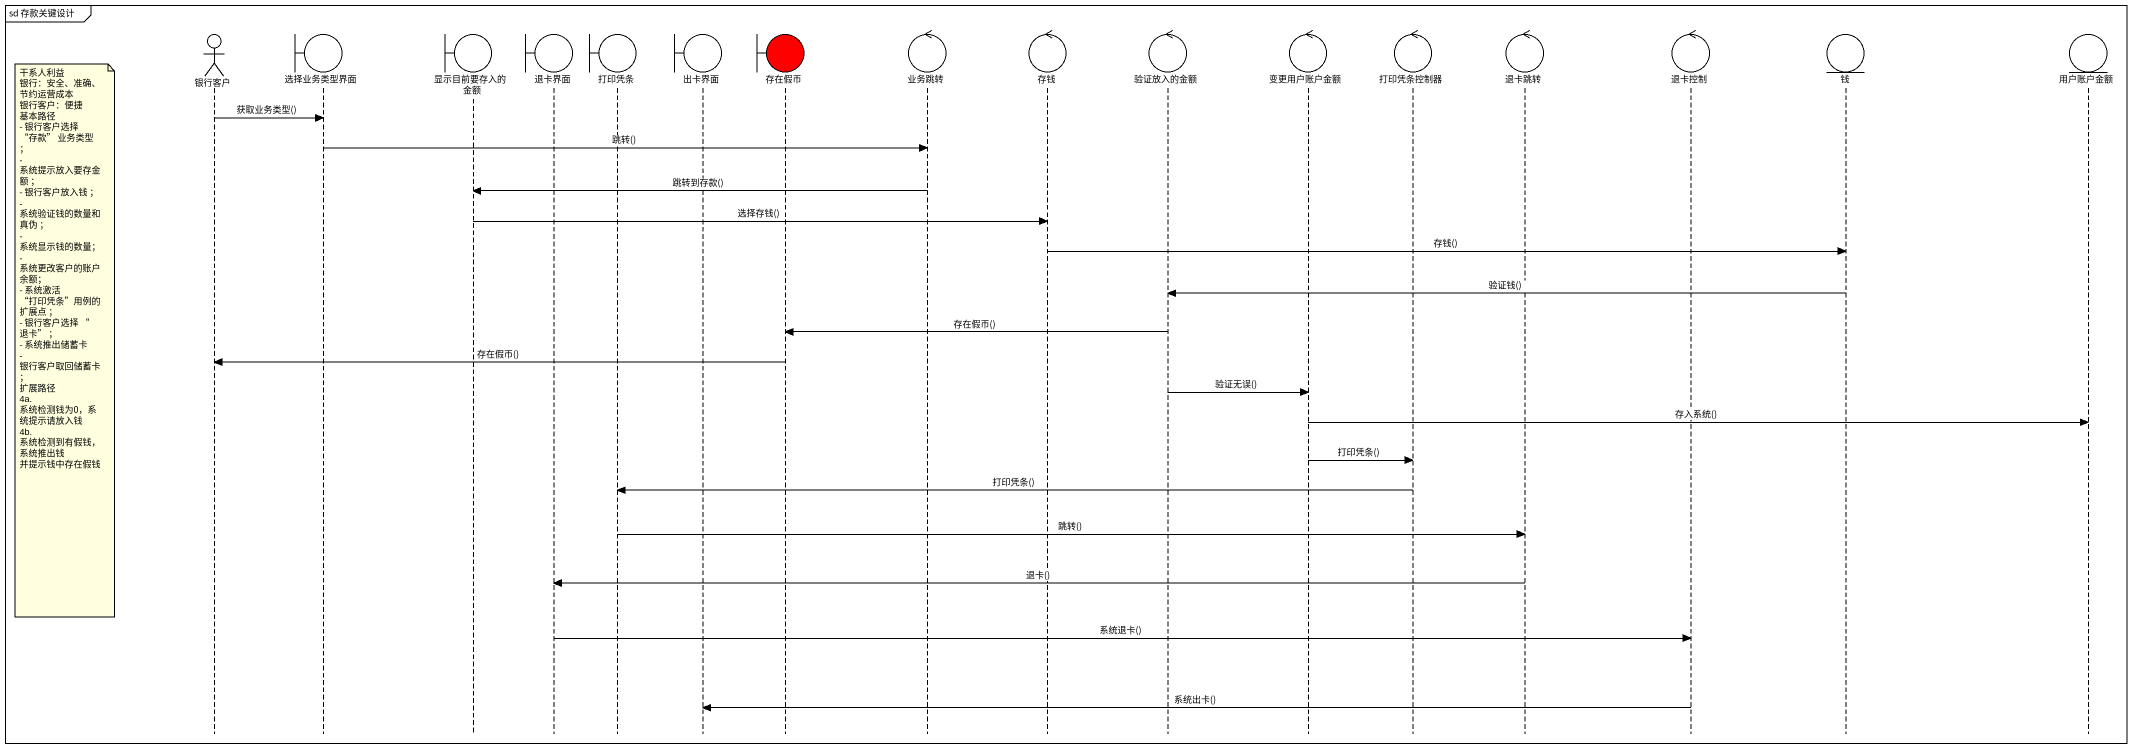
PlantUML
@startuml
mainframe sd 存款关键设计
hide footbox
actor 银行客户
boundary 选择业务类型界面
boundary 显示目前要存入的金额
boundary 退卡界面
boundary 打印凭条
boundary 出卡界面
boundary 存在假币 #FF0000
control 业务跳转
control 存钱
control 验证放入的金额
control 变更用户账户金额
control 打印凭条控制器
control 退卡跳转
control 退卡控制
entity 钱
entity 用户账户金额

银行客户 -> 选择业务类型界面 : 获取业务类型()
选择业务类型界面 -> 业务跳转 : 跳转()
业务跳转 -> 显示目前要存入的金额 : 跳转到存款()
显示目前要存入的金额 -> 存钱 : 选择存钱()
存钱 -> 钱 : 存钱()
钱 -> 验证放入的金额 : 验证钱()
验证放入的金额 -> 存在假币 : 存在假币()
note left of 银行客户
  干系人利益
  银行：安全、准确、节约运营成本
  银行客户：便捷
  基本路径
  - 银行客户选择 “存款” 业务类型 ；
  - 系统提示放入要存金额 ；
  - 银行客户放入钱 ；
  - 系统验证钱的数量和真伪 ；
  - 系统显示钱的数量；
  - 系统更改客户的账户余额；
  - 系统激活 “打印凭条”用例的扩展点 ；
  - 银行客户选择 “ 退卡” ；
  - 系统推出储蓄卡
  - 银行客户取回储蓄卡 ；
  扩展路径
  4a. 系统检测钱为0，系统提示请放入钱
  4b. 系统检测到有假钱，系统推出钱 并提示钱中存在假钱
end note
存在假币 -> 银行客户 : 存在假币()
验证放入的金额 -> 变更用户账户金额 : 验证无误()
变更用户账户金额 -> 用户账户金额 : 存入系统()
变更用户账户金额 -> 打印凭条控制器 : 打印凭条()
打印凭条控制器 -> 打印凭条 : 打印凭条()
打印凭条 -> 退卡跳转 : 跳转()
退卡跳转 -> 退卡界面 : 退卡()
退卡界面 -> 退卡控制 : 系统退卡()
退卡控制 -> 出卡界面 : 系统出卡()
@enduml
